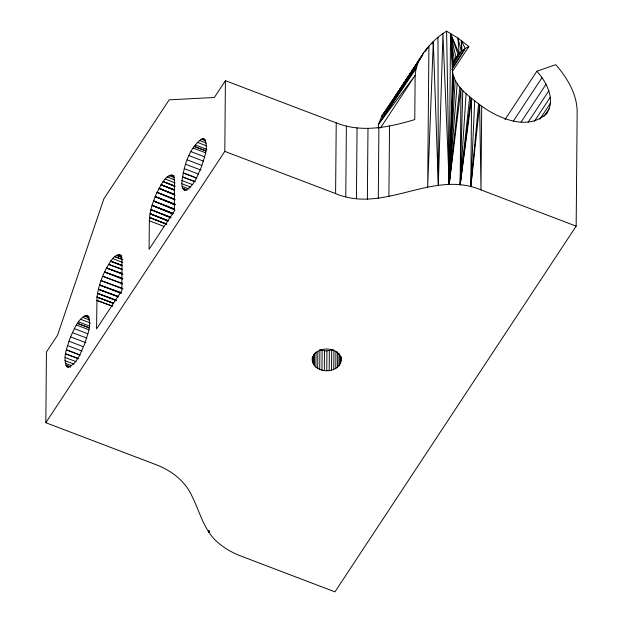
<?xml version="1.0" encoding="UTF-8"?>
<svg xmlns="http://www.w3.org/2000/svg" width="623" height="623" viewBox="0 0 623 623"><rect width="100%" height="100%" fill="white"/><g stroke="black" fill="none" stroke-linecap="round" stroke-linejoin="round"><path stroke-width="0.93" d="M451.877 69.753L465.217 48.516L461.378 40.736L461.316 51.468L457.967 38.073L446.59 31.15C437.525 36.718 429.792 44.256 423.57 52.854L388.736 106.447M505.019 119.53L536.87 71.24L555.771 64.683C567.07 77.696 576.773 93.551 577.171 111.26L576.166 226.149L334.948 591.85L239.762 555.607C230.51 551.916 221.897 546.683 214.787 539.658C203.082 527.424 199.22 510.284 191.705 495.558C184.961 480.909 171.38 470.653 156.638 464.906L45.829 422.713L46.445 352.011L57.534 335.197L103.839 198.901L169.199 99.805L214.328 97.492L225.417 80.686L336.225 122.879C361.683 133.112 389.515 127.209 414.762 119.577L415.144 75.391L416.063 68.475L418.773 61.015L423.57 52.854M149.333 220.791L149.084 249.301L174.37 210.963L174.471 179.665L173.171 175.943L172.049 175.11C163.919 176.013 160.765 186.222 157.043 192.351C153.04 201.338 149.746 210.886 149.333 220.791L163.833 226.313M208.993 530.656L208.978 532.603L208.978 530.671M45.829 422.713L224.802 151.389L225.417 80.686M341.093 357.532C343.086 375.132 310.332 375.054 312.325 357.532M312.621 362.22L312.668 356.52M313.346 363.988L313.431 354.479M314.459 365.639L314.56 353.28M315.916 367.126L316.048 351.917M317.691 368.403L317.839 351.294M319.716 369.439L319.895 349.48M321.951 370.202L322.122 350.243L320.635 349.737M324.318 370.662L324.49 350.71L322.122 350.243M326.748 370.825L326.927 350.866L333.196 349.737M329.178 370.662L329.357 350.71M331.545 370.202L331.716 350.243M333.764 369.439L333.928 350.43M576.166 226.149L480.979 189.906C432.642 169.285 383.947 214.203 335.602 193.582L336.225 122.879M335.781 368.403L335.929 351.294M337.534 367.126L337.666 351.917M338.974 365.639L339.083 353.28M340.065 363.988L340.142 355.437M340.765 362.22L340.82 356.52M341.069 360.382L340.968 356.636M345.765 196.72L346.38 126.025M356.442 198.628L357.057 127.925M367.368 199.243L367.983 128.54M378.278 198.558L378.893 127.855M388.908 196.588L389.523 125.885M453.373 62.526L459.096 53.547L450.538 33.549L452.353 69.028C452.937 86.285 469.563 96.565 481.711 106.237L480.979 189.906L479.64 104.695L470.824 186.76L471.588 98.418L460.148 184.86L460.989 88.474L449.222 184.244L442.93 33.533L438.312 184.93L433.297 41.5L431.731 43.937M452.539 72.361L449.222 184.244L459.852 87.212M462.811 90.491L460.148 184.86L470.941 97.897M87.204 315.697C92.843 323.789 87.049 335.057 84.829 343.616C80.788 351.925 77.595 364.003 67.954 367.126L66.739 366.55C62.199 357.158 67.681 346.069 70.524 336.841C74.285 329.185 77.509 319.241 85.849 315.495L89.019 316.391M181.721 183.692C183.419 167.782 188.434 147.674 202.568 138.54L203.923 138.742C209.562 146.841 203.768 158.102 201.548 166.668C197.514 174.97 194.314 187.048 184.673 190.179L182.547 188.302L181.721 183.692L190.794 187.141M453.256 75.687L449.222 184.244L446.59 31.15M433.297 41.5L427.682 186.9L428.912 46.102L427.386 48.578M453.762 77.151L449.222 184.244L457.173 83.684M474.695 100.91L470.824 186.76L478.557 103.885M312.294 360.382C312.972 346.03 337.705 345.134 340.952 358.536M455.164 80.344L449.222 184.244L450.538 33.549L458.154 54.614L453.365 61.872M113.472 303.082L97.009 297.109L96.557 328.928L121.851 290.591L121.952 259.293L120.652 255.57L119.53 254.737C112.794 255.002 109.78 263.147 106.502 267.991C101.822 277.103 98.286 286.915 97.009 297.109L113.355 303.37M466.105 93.691L460.148 184.86L469.695 96.853M452.353 69.028C452.68 59.068 460.062 50.572 468.839 46.569L457.967 38.073L459.096 53.547L453.194 62.456M378.239 128.4L378.784 123.891L381.572 116.657L420.977 57.269L388.744 106.471M545.81 114.687C556.378 100.825 547.025 82.415 536.87 71.24M426.077 50.245L427.596 47.769L424.933 51.795M387.693 108.091L381.572 116.657L418.773 61.015M452.438 65.438L461.955 50.86L461.378 40.736M453.848 60.82L455.974 57.581L450.538 33.549L452.757 65.485M388.76 106.486L391.423 102.46M392.482 100.856L402.061 86.379M403.12 84.767L405.783 80.749M406.85 79.137L409.506 75.118M410.573 73.506L413.228 69.488M414.295 67.876L416.421 64.66M418.017 62.245L420.143 59.029M421.74 56.615L422.807 55.011M380.466 127.972L415.144 75.391L378.784 123.891L416.764 66.552L381.572 116.657M453.225 62.308L454.292 60.696L450.538 33.549L453.123 63.928M452.243 71.723L468.839 46.569M513.329 121.135L542.002 77.673M521.069 122.092L546.028 84.261M528.133 122.201L548.832 90.81M534.417 121.283L550.35 97.141M539.9 119.164L550.522 103.068M544.043 116.478L549.354 108.433M378.784 123.891L416.063 68.475M452.243 67.72L465.217 48.516M546.869 113.075C528.904 131.321 499.405 118.853 481.711 106.237M324.49 350.71L326.927 350.866M122.824 274.284L106.502 267.991L122.038 273.404M122.497 279.127L104.524 271.978L122.801 278.411M120.309 293.098L99.571 284.999L121.594 292.779M122.303 269.261L108.566 264.362L122.163 269.541M122.451 265.756L110.66 261.201L122.505 265.453M122.871 288.433L101.004 280.599L122.7 288.955M116.594 300.714L97.546 293.363L115.855 299.943M118.331 296.976L98.411 289.29L118.502 296.548M112.716 258.584L122.645 262.408M122.7 283.504L102.67 276.223L122.614 284.026M112.35 306.072L96.806 300.418L112.327 306.15M98.411 289.29L118.463 296.61M104.524 271.978L122.739 278.707M195.077 181.589L182.298 176.87L194.999 181.706M122.84 259.604L114.679 256.583L122.801 259.705M78.358 358.544L65.579 353.825L78.28 358.661M205.979 150.813L194.127 146.405L205.917 150.992M99.571 284.999L121.438 293.122M89.26 327.768L77.408 323.353L89.198 327.947M106.502 267.991L122.832 274.097M121.937 257.299L116.501 255.251L121.944 257.354M97.009 297.109L113.355 303.269M169.028 175.624L174.456 177.68M165.235 178.949L175.118 182.967M183.458 189.602L185.265 190.295M120.854 255.664L118.136 254.636L120.854 255.679M97.546 293.363L116.633 300.574M66.739 366.55L68.546 367.243M202.568 138.54L205.286 139.575M200.964 139.077L205.504 140.806M199.165 140.346L206.423 143.111M224.802 151.389L335.602 193.582M197.211 142.301L206.283 145.759M195.17 144.894L206.961 149.38M193.091 148.04L205.792 152.876M191.035 151.662L204.648 156.848M189.065 155.649L203.581 161.178M187.243 159.885L201.759 165.414M185.607 164.254L201.027 170.126M184.213 168.623L198.729 174.152M196.704 178.053L183.1 172.867L196.689 178.147M181.838 180.514L192.725 184.657M181.963 186.308L189.221 189.073M174.845 186.37L163.179 181.573L174.962 186.059M174.892 199.882L157.043 192.351L174.308 198.932M175.125 204.18L155.197 196.595L174.861 204.912M174.938 210.021L153.531 200.972L174.378 208.907M173.023 213.331L152.098 205.364L172.641 214.016M170.671 217.918L150.93 209.663L170.936 217.271M168.14 220.62L150.065 213.736L168 221.165M165.695 224.101L149.528 217.482L166.777 224.046M110.66 261.201L122.419 265.663M85.849 315.495L88.567 316.531M84.245 316.032L89.689 318.104M82.446 317.294L89.704 320.058M80.492 319.256L90.475 323.049M78.451 321.842L89.338 325.993M76.372 324.996L89.073 329.832M74.316 328.617L87.929 333.796M72.346 332.604L86.862 338.133M70.524 336.841L85.943 342.712M68.888 341.202L83.404 346.731M67.494 345.57L82.01 351.099M79.985 355.001L66.381 349.822L79.97 355.094M65.119 357.462L76.006 361.613M65.002 360.639L74.075 364.097M65.244 363.264L71.59 365.678M172.049 175.11L173.872 175.811M170.655 175.008L174.284 176.402M167.205 176.948L174.432 179.829M174.471 194.244L159.029 188.364L175.125 195.116M119.53 254.737L121.337 255.43M168.124 220.667L150.065 213.736L168.078 220.838M149.528 217.482L166.754 224.14M172.929 213.471L152.098 205.364L172.82 213.666M150.93 209.663L170.842 217.458M175.047 204.461L155.197 196.595L174.899 204.609M153.531 200.972L174.315 209.235M174.339 194.54L159.029 188.364L174.323 194.672M163.179 181.573L174.861 186.3M157.043 192.351L174.985 199.609M174.596 190.256L161.092 184.735L174.674 189.906L161.092 184.735L174.495 190.319M437.977 37.302L438.312 184.93M187.079 190.031L182.547 188.302L187.079 190.031M70.36 366.978L65.828 365.249L70.36 366.986"/></g></svg>
